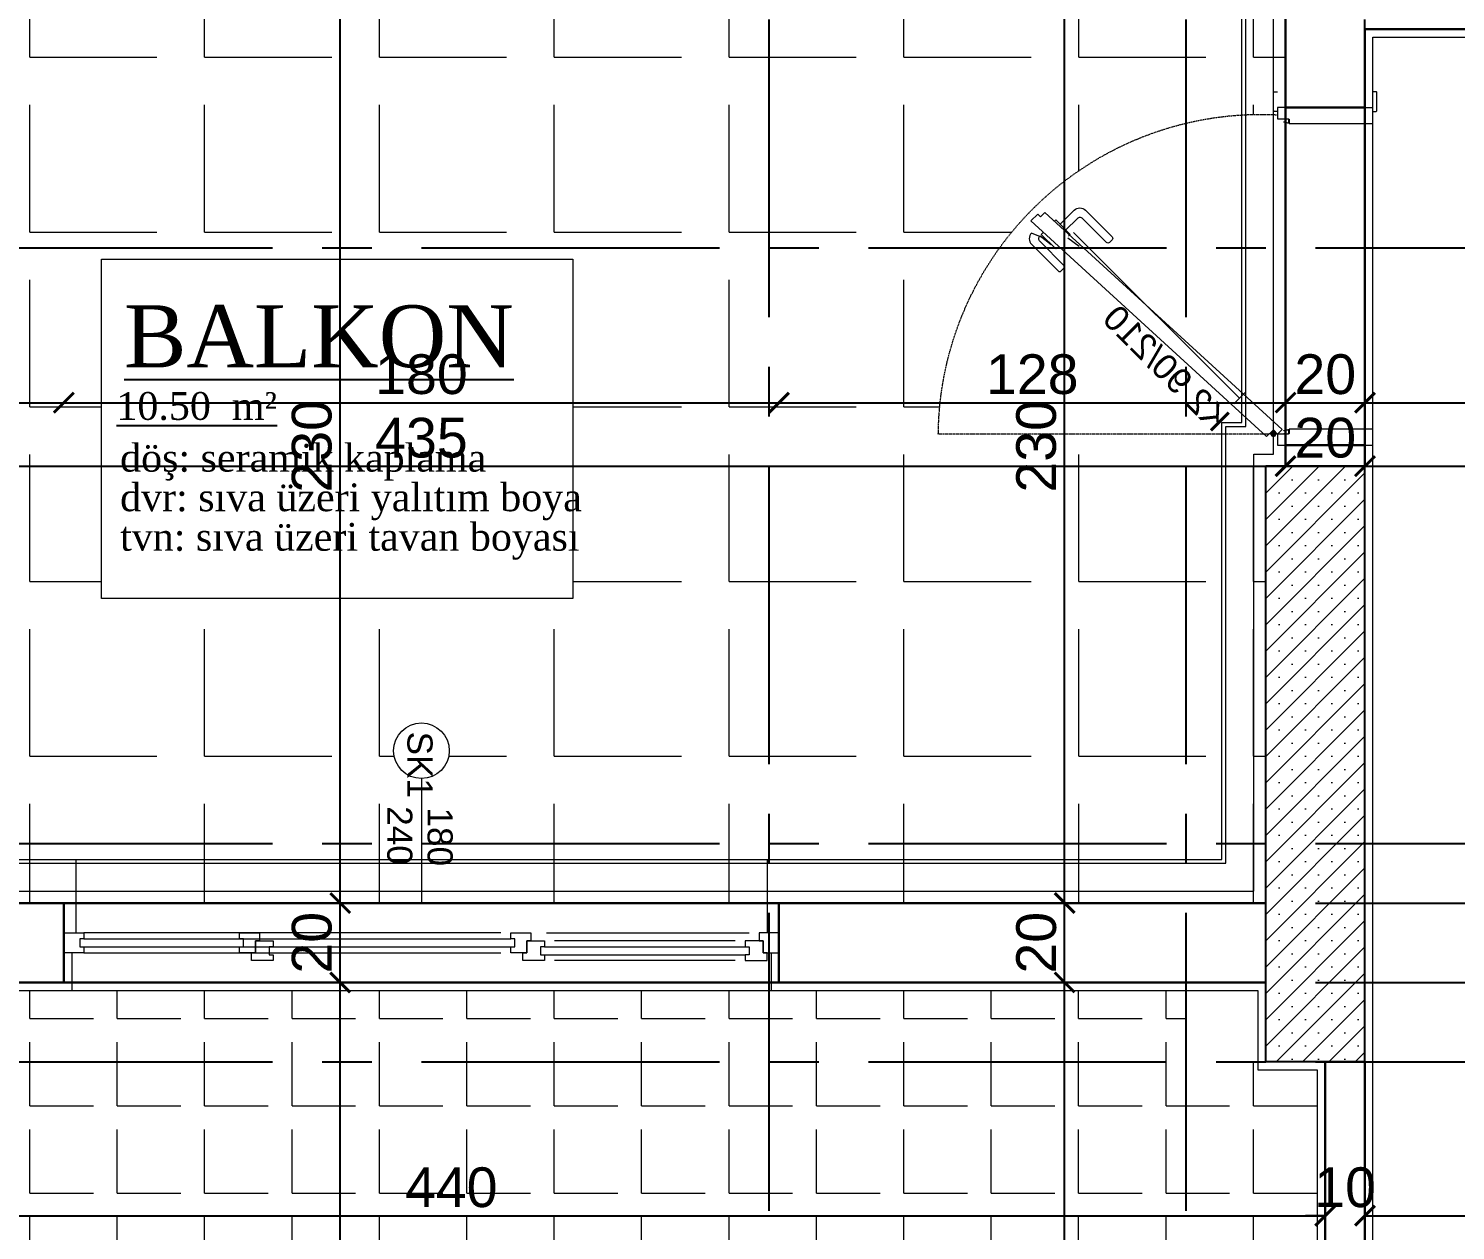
# Model space of a CAD drawing. Header units: millimetres. Extents: x 2778 to 13672, y 1832 to 5175.
# Drawn here: x 3815.2 to 4174.3, y 4497.8 to 4800.4 of the extents above; entities that cross this region are included whole.
import ezdxf

# ---------------------------------------------------------------- set-up
doc = ezdxf.new("R2010")
doc.units = ezdxf.units.MM
for name, pattern in [('CENTER2', [112.5, 75, -12.5, 12.5, -12.5]), ('DASHDOT2', [12.7, 6.35, -3.175, 0, -3.175]), ('DOTX2', [0.5, 0, -0.5])]:
    doc.linetypes.add(name, pattern=pattern)
for name, color, linetype, lineweight in [('aks', 251, 'DASHDOT2', 35), ('duvar', 232, 'Continuous', 30), ('ince', 37, 'Continuous', 0), ('iz', 1, 'DOTX2', 20), ('kapı', 3, 'Continuous', 18), ('pencere', 4, 'Continuous', 18), ('sıva dış', 30, 'Continuous', 9), ('sıva iç', 21, 'Continuous', 0), ('yalıtım', 107, 'Continuous', 0), ('yazı', 11, 'Continuous', 20), ('z - tarama', 251, 'Continuous', 18), ('ölçü dış', 192, 'Continuous', 20), ('ÖLÇÜ İÇ', 7, 'Continuous', 9)]:
    doc.layers.add(name, color=color, linetype=linetype, lineweight=lineweight)
doc.layers.add('Panel', color=7, linetype='Continuous')
doc.layers.add('Yazi', color=7, linetype='Continuous')
doc.styles.get("Standard").update_dxf_attribs({"font": 'arial.ttf'})
doc.styles.add('Times roman', font='times.ttf')
doc.dimstyles.new('zulay iç ölçü', dxfattribs={"dimtxt": 10, "dimasz": 5, "dimexe": 0.18, "dimexo": 0, "dimgap": 2, "dimtad": 3, "dimdec": 0, "dimzin": 0, "dimdsep": 46, "dimtxsty": 'Standard', "dimblk": 'ARCHTICK', "dimcen": 0.09, "dimse1": 1, "dimse2": 1, "dimadec": 0, "dimazin": 0, "dimtfac": 1, "dimtdec": 0, "dimtix": 1, "dimtofl": 0, "dimtmove": 0, "dimatfit": 3, "dimldrblk": 'ARCHTICK', "dimfxl": 1, "dimtolj": 1, "dimtzin": 0, "dimarcsym": 0})

# ---------------------------------------------------------------- blocks, each defined once
blk = doc.blocks.new('IDE242Entity425')
at = {"layer": 'Panel', "linetype": 'Continuous', "lineweight": 5}
h = blk.add_hatch(dxfattribs=at)
h.set_pattern_fill('SACNCR', color=163, scale=50, style=0)
h.set_pattern_definition([(45, (0, 0), (-3.314563, 3.314563), []), (45, (3.3146, 0), (-3.314563, 3.314563), [0, -4.6875])])
h.paths.add_polyline_path([(975, 2050), (975, 2200), (1000, 2200), (1000, 2050)])
blk = doc.blocks.new('IDE242Entity426')
at = {"layer": 'Panel', "color": 164, "linetype": 'Continuous', "lineweight": -3}
blk.add_lwpolyline([(1000, 2050), (975, 2050)], dxfattribs=at)
blk = doc.blocks.new('IDE242Entity427')
at = {"layer": 'Panel', "color": 164, "linetype": 'Continuous', "lineweight": -3}
blk.add_lwpolyline([(1000, 2050), (1000, 2200)], dxfattribs=at)
blk = doc.blocks.new('IDE242Entity428')
at = {"layer": 'Panel', "color": 164, "linetype": 'Continuous', "lineweight": -3}
blk.add_lwpolyline([(1000, 2200), (975, 2200)], dxfattribs=at)
blk = doc.blocks.new('IDE242Entity429')
at = {"layer": 'Panel', "color": 164, "linetype": 'Continuous', "lineweight": -3}
blk.add_lwpolyline([(975, 2050), (975, 2200)], dxfattribs=at)
blk = doc.blocks.new('sadsfsfsf')
at = {"layer": 'ince'}
for p, q in [((0.7, 0), (-0.7, 0)), ((0, 0.7), (0, -0.7))]:
    blk.add_line(p, q, dxfattribs=at)
for radius in [0.6, 0.45]:
    blk.add_circle((0, 0), radius, dxfattribs=at)
blk = doc.blocks.new('WER')
at = {"layer": 'duvar'}
for p, q in [((1010123.06, -373432.25), (1010103.06, -373432.25)), ((1010123.06, -373517.25), (1010103.06, -373517.25))]:
    blk.add_line(p, q, dxfattribs=at)
at = {"layer": 'ince'}
blk.add_line((1010091.45, -373444.09), (1010049.71, -373485.83), dxfattribs=at)
for points in [[(1010103.96, -373436.25), (1010103.96, -373435.3, 0.414214), (1010103.71, -373435.05), (1010102.66, -373435.05), (1010102.66, -373435.2, -0.170049), (1010102.81, -373435.14), (1010103.62, -373435.14, -0.414214), (1010103.87, -373435.39), (1010103.87, -373435.81, -0.482314), (1010103.56, -373436.05), (1010102.76, -373435.87, -0.112206), (1010102.66, -373435.82), (1010102.66, -373435.95)], [(1010044.08, -373482.78), (1010042.67, -373484.19), (1010039.14, -373485.66, -0.414214), (1010039.14, -373482.83), (1010045.85, -373476.11, -0.414214), (1010046.56, -373476.11), (1010047.27, -373476.82, -0.414214), (1010047.27, -373477.52), (1010041.26, -373483.53, 0.414214), (1010041.26, -373484.95)], [(1010047.76, -373486.45), (1010046.35, -373487.87), (1010049.88, -373491.4, 0.414214), (1010052.71, -373491.4), (1010059.43, -373484.69, 0.414214), (1010059.43, -373483.98), (1010058.72, -373483.27, 0.414214), (1010058.01, -373483.27), (1010052, -373489.28, -0.414214), (1010050.59, -373489.28)], [(1010103.96, -373514.2), (1010103.96, -373513.25), (1010102.66, -373513.55), (1010102.66, -373513.68, -0.112206), (1010102.76, -373513.63), (1010103.56, -373513.44, -0.482314), (1010103.87, -373513.69), (1010103.87, -373514.1, -0.414214), (1010103.62, -373514.35), (1010102.81, -373514.35, -0.170049), (1010102.66, -373514.3), (1010102.66, -373514.45), (1010103.71, -373514.45, 0.414214)]]:
    blk.add_lwpolyline(points, format="xyb", close=True, dxfattribs=at)
for points in [[(1010041.97, -373485.74), (1010041.55, -373485.31), (1010045.21, -373481.66), (1010045.63, -373482.08)], [(1010044.8, -373488.56), (1010045.23, -373488.99), (1010048.88, -373485.33), (1010048.46, -373484.91)]]:
    blk.add_lwpolyline(points, dxfattribs=at)
for points in [[(1010101.06, -373516.25), (1010100.31, -373516.25, 0.414214), (1010100.06, -373516.5), (1010100.06, -373521, 0.414214), (1010100.31, -373521.25), (1010101.06, -373521.25)], [(1010125.06, -373516.25), (1010125.81, -373516.25, -0.414214), (1010126.06, -373516.5), (1010126.06, -373521, -0.414214), (1010125.81, -373521.25), (1010125.06, -373521.25)]]:
    blk.add_lwpolyline(points, format="xyb", dxfattribs=at)
at = {"layer": 'iz', "ltscale": 0.1}
for p, q in [((1010101.06, -373435.05), (1010015.66, -373435.05)), ((1010103.06, -373432.25), (1010103.06, -373517.25)), ((1010123.06, -373432.25), (1010123.06, -373517.25))]:
    blk.add_line(p, q, dxfattribs=at)
blk.add_arc((1010096.92, -373434.29), 81.26, 180.5341, 272.9206, dxfattribs=at)
at = {"layer": 'kapı'}
for p, q in [((1010092.86, -373445.51), (1010090.03, -373442.68)), ((1010051.13, -373482.24), (1010048.3, -373484.41))]:
    blk.add_line(p, q, dxfattribs=at)
blk.add_lwpolyline([(1010101.06, -373435.05), (1010100, -373436.11), (1010098.3, -373434.41), (1010038.97, -373488.74), (1010040.67, -373490.44), (1010041.38, -373489.73), (1010042.51, -373490.86), (1010102.19, -373436.18), (1010101.06, -373435.05)], dxfattribs=at)
for points in [[(1010125.06, -373432.25), (1010125.06, -373436.25), (1010103.96, -373436.25), (1010103.96, -373435.3, 0.414214), (1010103.71, -373435.05), (1010101.06, -373435.05), (1010101.06, -373432.25), (1010101.06, -373432.25)], [(1010101.06, -373517.25), (1010101.06, -373514.45), (1010103.71, -373514.45, 0.414214), (1010103.96, -373514.2), (1010103.96, -373513.25), (1010125.06, -373513.25), (1010125.06, -373517.25)]]:
    blk.add_lwpolyline(points, format="xyb", dxfattribs=at)
at = {"layer": 'sıva iç'}
for p, q in [((1010101.06, -373432.25), (1010103.06, -373432.25)), ((1010123.06, -373432.25), (1010125.06, -373432.25)), ((1010103.06, -373517.25), (1010101.06, -373517.25)), ((1010123.06, -373517.25), (1010125.06, -373517.25))]:
    blk.add_line(p, q, dxfattribs=at)
at = {"layer": 'ölçü dış'}
blk.add_line((1010103.06, -373432.25), (1010123.06, -373432.25), dxfattribs=at)
at = {"layer": 'ince', "rotation": 270}
blk.add_blockref('sadsfsfsf', (1010100, -373435.05), dxfattribs=at)
at = {"layer": 'yazı'}
blk.add_text('K2 90/210', height=6.328, rotation=225, dxfattribs=at).set_placement((1010085.08, -373435.16))
blk = doc.blocks.new('FGFS')
at = {"layer": 'duvar'}
for p, q in [((857019.82, -390681.05), (857039.82, -390681.05)), ((857019.82, -390861.05), (857039.82, -390861.05))]:
    blk.add_line(p, q, dxfattribs=at)
at = {"layer": 'ince'}
for p, q in [((857027.32, -390739.55), (857027.32, -390688.55)), ((857029.32, -390692.05), (857029.32, -390737.55)), ((857034.32, -390692.05), (857034.32, -390737.55)), ((857027.32, -390751.05), (857027.32, -390856.05)), ((857032.32, -390856.05), (857032.32, -390751.05))]:
    blk.add_line(p, q, dxfattribs=at)
for points in [[(857030.82, -390740.05), (857030.82, -390689.55)], [(857032.82, -390740.05), (857032.82, -390689.55)], [(857028.82, -390856.05), (857028.82, -390748.55)], [(857030.82, -390856.05), (857030.82, -390748.55)]]:
    blk.add_lwpolyline(points, dxfattribs=at)
at = {"layer": 'iz', "ltscale": 0.1}
for p, q in [((857019.82, -390681.05), (857019.82, -390861.05)), ((857039.82, -390861.05), (857039.82, -390681.05))]:
    blk.add_line(p, q, dxfattribs=at)
at = {"layer": 'pencere'}
for points in [[(857027.32, -390681.05), (857027.32, -390686.05), (857029.32, -390686.05), (857029.32, -390685.05), (857032.32, -390685.05), (857032.32, -390681.05)], [(857030.82, -390748.55), (857030.82, -390747.55), (857028.82, -390747.55), (857028.82, -390748.55), (857027.32, -390748.55), (857027.32, -390743.55), (857029.32, -390743.55), (857029.32, -390744.55), (857032.32, -390744.55), (857032.32, -390748.55), (857030.82, -390748.55)], [(857030.82, -390816.84), (857030.82, -390815.84), (857028.82, -390815.84), (857028.82, -390816.84), (857027.32, -390816.84), (857027.32, -390811.84), (857029.32, -390811.84), (857029.32, -390812.84), (857032.32, -390812.84), (857032.32, -390816.84), (857030.82, -390816.84)], [(857027.32, -390861.05), (857027.32, -390856.05), (857027.32, -390856.05), (857028.82, -390856.05), (857028.82, -390857.05), (857030.82, -390857.05), (857030.82, -390856.05), (857032.32, -390856.05), (857032.32, -390856.05), (857032.32, -390861.05)]]:
    blk.add_lwpolyline(points, dxfattribs=at)
for points in [[(857032.32, -390684.05), (857032.32, -390685.05), (857029.32, -390685.05), (857029.32, -390689.55), (857030.82, -390689.55), (857030.82, -390688.55), (857032.82, -390688.55), (857032.82, -390689.55), (857034.32, -390689.55), (857034.32, -390684.05)], [(857032.32, -390745.55), (857032.32, -390744.55), (857029.32, -390744.55), (857029.32, -390740.05), (857030.82, -390740.05), (857030.82, -390741.05), (857032.82, -390741.05), (857032.82, -390740.05), (857034.32, -390740.05), (857034.32, -390745.55)], [(857032.32, -390813.84), (857032.32, -390812.84), (857029.32, -390812.84), (857029.32, -390808.35), (857030.82, -390808.35), (857030.82, -390809.35), (857032.82, -390809.35), (857032.82, -390808.35), (857034.32, -390808.35), (857034.32, -390813.84)]]:
    blk.add_lwpolyline(points, close=True, dxfattribs=at)
at = {"layer": 'sıva dış'}
for p, q in [((857008.82, -390684.05), (857027.32, -390684.05)), ((857008.82, -390858.05), (857027.32, -390858.05))]:
    blk.add_line(p, q, dxfattribs=at)
at = {"layer": 'sıva iç'}
for p, q in [((857032.32, -390683.05), (857041.82, -390683.05)), ((857032.32, -390859.05), (857041.82, -390859.05))]:
    blk.add_line(p, q, dxfattribs=at)
at = {"layer": 'yazı'}
blk.add_line((856988.47, -390771.05), (857019.82, -390771.05), dxfattribs=at)
blk.add_circle((856981.47, -390771.05), 7, dxfattribs=at)
for s, p in [('180', (856995.76, -390769.51)), ('SK1', (856976.65, -390774.58)), ('240', (856995.44, -390779.66))]:
    blk.add_text(s, height=6.328, dxfattribs=at).set_placement(p)
blk = doc.blocks.new('_ArchTick')
at = {"color": 0, "linetype": 'ByBlock', "const_width": 0.15}
blk.add_lwpolyline([(-0.5, -0.5), (0.5, 0.5)], dxfattribs=at)
blk = doc.blocks.new('*D1971')
at = {"layer": 'Defpoints', "color": 0, "transparency": 16777216}
for p in [(3696.58, 4724.08), (3824.08, 4706.22), (3824.08, 4580.23)]:
    blk.add_point(p, dxfattribs=at)
at = {"layer": 'ÖLÇÜ İÇ', "color": 0, "lineweight": -2, "transparency": 16777216}
blk.add_line((3696.58, 4706.22), (3824.08, 4706.22), dxfattribs=at)
at = {"layer": 'ÖLÇÜ İÇ', "color": 0, "lineweight": -2, "transparency": 16777216, "xscale": 5, "yscale": 5, "zscale": 5, "rotation": 180}
blk.add_blockref('_ArchTick', (3696.58, 4706.22), dxfattribs=at)
at = {"layer": 'ÖLÇÜ İÇ', "color": 0, "lineweight": -2, "transparency": 16777216, "xscale": 5, "yscale": 5, "zscale": 5}
blk.add_blockref('_ArchTick', (3824.08, 4706.22), dxfattribs=at)
at = {"layer": 'ÖLÇÜ İÇ', "color": 0, "transparency": 16777216, "insert": (3760.33, 4713.33), "char_height": 10, "attachment_point": 5}
blk.add_mtext('\\A1;128', dxfattribs=at)
blk = doc.blocks.new('*D1972')
at = {"layer": 'Defpoints', "color": 0, "transparency": 16777216}
for p in [(4004.08, 4706.22), (3824.08, 4580.23), (4004.08, 4580.23)]:
    blk.add_point(p, dxfattribs=at)
at = {"layer": 'ÖLÇÜ İÇ', "color": 0, "lineweight": -2, "transparency": 16777216}
blk.add_line((3824.08, 4706.22), (4004.08, 4706.22), dxfattribs=at)
at = {"layer": 'ÖLÇÜ İÇ', "color": 0, "lineweight": -2, "transparency": 16777216, "xscale": 5, "yscale": 5, "zscale": 5, "rotation": 180}
blk.add_blockref('_ArchTick', (3824.08, 4706.22), dxfattribs=at)
at = {"layer": 'ÖLÇÜ İÇ', "color": 0, "lineweight": -2, "transparency": 16777216, "xscale": 5, "yscale": 5, "zscale": 5}
blk.add_blockref('_ArchTick', (4004.08, 4706.22), dxfattribs=at)
at = {"layer": 'ÖLÇÜ İÇ', "color": 0, "transparency": 16777216, "insert": (3914.08, 4713.33), "char_height": 10, "attachment_point": 5}
blk.add_mtext('\\A1;180', dxfattribs=at)
blk = doc.blocks.new('*D1973')
at = {"layer": 'Defpoints', "color": 0, "transparency": 16777216}
for p in [(4131.58, 4706.22), (4131.58, 4706.22), (4004.08, 4580.23)]:
    blk.add_point(p, dxfattribs=at)
at = {"layer": 'ÖLÇÜ İÇ', "color": 0, "lineweight": -2, "transparency": 16777216}
blk.add_line((4004.08, 4706.22), (4131.58, 4706.22), dxfattribs=at)
at = {"layer": 'ÖLÇÜ İÇ', "color": 0, "lineweight": -2, "transparency": 16777216, "xscale": 5, "yscale": 5, "zscale": 5, "rotation": 180}
blk.add_blockref('_ArchTick', (4004.08, 4706.22), dxfattribs=at)
at = {"layer": 'ÖLÇÜ İÇ', "color": 0, "lineweight": -2, "transparency": 16777216, "xscale": 5, "yscale": 5, "zscale": 5}
blk.add_blockref('_ArchTick', (4131.58, 4706.22), dxfattribs=at)
at = {"layer": 'ÖLÇÜ İÇ', "color": 0, "transparency": 16777216, "insert": (4067.83, 4713.33), "char_height": 10, "attachment_point": 5}
blk.add_mtext('\\A1;128', dxfattribs=at)
blk = doc.blocks.new('*D1974')
at = {"layer": 'Defpoints', "color": 0, "transparency": 16777216}
for p in [(4131.58, 4706.22), (4151.58, 4706.22), (4151.58, 4706.22)]:
    blk.add_point(p, dxfattribs=at)
at = {"layer": 'ÖLÇÜ İÇ', "color": 0, "lineweight": -2, "transparency": 16777216}
blk.add_line((4131.58, 4706.22), (4151.58, 4706.22), dxfattribs=at)
at = {"layer": 'ÖLÇÜ İÇ', "color": 0, "lineweight": -2, "transparency": 16777216, "xscale": 5, "yscale": 5, "zscale": 5, "rotation": 180}
blk.add_blockref('_ArchTick', (4131.58, 4706.22), dxfattribs=at)
at = {"layer": 'ÖLÇÜ İÇ', "color": 0, "lineweight": -2, "transparency": 16777216, "xscale": 5, "yscale": 5, "zscale": 5}
blk.add_blockref('_ArchTick', (4151.58, 4706.22), dxfattribs=at)
at = {"layer": 'ÖLÇÜ İÇ', "color": 0, "transparency": 16777216, "insert": (4141.58, 4713.33), "char_height": 10, "attachment_point": 5}
blk.add_mtext('\\A1;20', dxfattribs=at)
blk = doc.blocks.new('*D1975')
at = {"layer": 'Defpoints', "color": 0, "transparency": 16777216}
for p in [(4281.58, 4800.23), (4151.58, 4706.22), (4281.58, 4706.22)]:
    blk.add_point(p, dxfattribs=at)
at = {"layer": 'ÖLÇÜ İÇ', "color": 0, "lineweight": -2, "transparency": 16777216}
blk.add_line((4151.58, 4706.22), (4281.58, 4706.22), dxfattribs=at)
at = {"layer": 'ÖLÇÜ İÇ', "color": 0, "lineweight": -2, "transparency": 16777216, "xscale": 5, "yscale": 5, "zscale": 5, "rotation": 180}
blk.add_blockref('_ArchTick', (4151.58, 4706.22), dxfattribs=at)
at = {"layer": 'ÖLÇÜ İÇ', "color": 0, "lineweight": -2, "transparency": 16777216, "xscale": 5, "yscale": 5, "zscale": 5}
blk.add_blockref('_ArchTick', (4281.58, 4706.22), dxfattribs=at)
at = {"layer": 'ÖLÇÜ İÇ', "color": 0, "transparency": 16777216, "insert": (4216.58, 4713.33), "char_height": 10, "attachment_point": 5}
blk.add_mtext('\\A1;130', dxfattribs=at)
blk = doc.blocks.new('*D1982')
at = {"layer": 'Defpoints', "color": 0, "transparency": 16777216}
for p in [(3696.58, 4690.23), (4131.58, 4690.23), (4131.58, 4690.23)]:
    blk.add_point(p, dxfattribs=at)
at = {"layer": 'ÖLÇÜ İÇ', "color": 0, "lineweight": -2, "transparency": 16777216}
blk.add_line((3696.58, 4690.23), (4131.58, 4690.23), dxfattribs=at)
at = {"layer": 'ÖLÇÜ İÇ', "color": 0, "lineweight": -2, "transparency": 16777216, "xscale": 5, "yscale": 5, "zscale": 5, "rotation": 180}
blk.add_blockref('_ArchTick', (3696.58, 4690.23), dxfattribs=at)
at = {"layer": 'ÖLÇÜ İÇ', "color": 0, "lineweight": -2, "transparency": 16777216, "xscale": 5, "yscale": 5, "zscale": 5}
blk.add_blockref('_ArchTick', (4131.58, 4690.23), dxfattribs=at)
at = {"layer": 'ÖLÇÜ İÇ', "color": 0, "transparency": 16777216, "insert": (3914.08, 4697.34), "char_height": 10, "attachment_point": 5}
blk.add_mtext('\\A1;435', dxfattribs=at)
blk = doc.blocks.new('*D1983')
at = {"layer": 'Defpoints', "color": 0, "transparency": 16777216}
for p in [(4131.58, 4690.23), (4151.58, 4690.23), (4151.58, 4690.23)]:
    blk.add_point(p, dxfattribs=at)
at = {"layer": 'ÖLÇÜ İÇ', "color": 0, "lineweight": -2, "transparency": 16777216}
blk.add_line((4131.58, 4690.23), (4151.58, 4690.23), dxfattribs=at)
at = {"layer": 'ÖLÇÜ İÇ', "color": 0, "lineweight": -2, "transparency": 16777216, "xscale": 5, "yscale": 5, "zscale": 5, "rotation": 180}
blk.add_blockref('_ArchTick', (4131.58, 4690.23), dxfattribs=at)
at = {"layer": 'ÖLÇÜ İÇ', "color": 0, "lineweight": -2, "transparency": 16777216, "xscale": 5, "yscale": 5, "zscale": 5}
blk.add_blockref('_ArchTick', (4151.58, 4690.23), dxfattribs=at)
at = {"layer": 'ÖLÇÜ İÇ', "color": 0, "transparency": 16777216, "insert": (4141.58, 4697.34), "char_height": 10, "attachment_point": 5}
blk.add_mtext('\\A1;20', dxfattribs=at)
blk = doc.blocks.new('*D1984')
at = {"layer": 'Defpoints', "color": 0, "transparency": 16777216}
for p in [(4151.58, 4690.23), (4591.58, 4690.23), (4591.58, 4690.23)]:
    blk.add_point(p, dxfattribs=at)
at = {"layer": 'ÖLÇÜ İÇ', "color": 0, "lineweight": -2, "transparency": 16777216}
blk.add_line((4151.58, 4690.23), (4591.58, 4690.23), dxfattribs=at)
at = {"layer": 'ÖLÇÜ İÇ', "color": 0, "lineweight": -2, "transparency": 16777216, "xscale": 5, "yscale": 5, "zscale": 5, "rotation": 180}
blk.add_blockref('_ArchTick', (4151.58, 4690.23), dxfattribs=at)
at = {"layer": 'ÖLÇÜ İÇ', "color": 0, "lineweight": -2, "transparency": 16777216, "xscale": 5, "yscale": 5, "zscale": 5}
blk.add_blockref('_ArchTick', (4591.58, 4690.23), dxfattribs=at)
at = {"layer": 'ÖLÇÜ İÇ', "color": 0, "transparency": 16777216, "insert": (4371.58, 4697.34), "char_height": 10, "attachment_point": 5}
blk.add_mtext('\\A1;440', dxfattribs=at)
blk = doc.blocks.new('*D2015')
at = {"layer": 'Defpoints', "color": 0, "transparency": 16777216}
for p in [(4075.97, 4560.23), (4075.97, 4560.23), (4075.97, 4155.23)]:
    blk.add_point(p, dxfattribs=at)
at = {"layer": 'ÖLÇÜ İÇ', "color": 0, "lineweight": -2, "transparency": 16777216}
blk.add_line((4075.97, 4155.23), (4075.97, 4560.23), dxfattribs=at)
at = {"layer": 'ÖLÇÜ İÇ', "color": 0, "lineweight": -2, "transparency": 16777216, "xscale": 5, "yscale": 5, "zscale": 5}
for p, rotation in [((4075.97, 4560.23), 90), ((4075.97, 4155.23), 270)]:
    blk.add_blockref('_ArchTick', p, dxfattribs=dict(at, rotation=rotation))
at = {"layer": 'ÖLÇÜ İÇ', "color": 0, "transparency": 16777216, "insert": (4068.87, 4357.73), "char_height": 10, "attachment_point": 5, "rotation": 90}
blk.add_mtext('\\A1;405', dxfattribs=at)
blk = doc.blocks.new('*D2016')
at = {"layer": 'Defpoints', "color": 0, "transparency": 16777216}
for p in [(4075.97, 4580.23), (4075.97, 4580.23), (4075.97, 4560.23)]:
    blk.add_point(p, dxfattribs=at)
at = {"layer": 'ÖLÇÜ İÇ', "color": 0, "lineweight": -2, "transparency": 16777216}
blk.add_line((4075.97, 4560.23), (4075.97, 4580.23), dxfattribs=at)
at = {"layer": 'ÖLÇÜ İÇ', "color": 0, "lineweight": -2, "transparency": 16777216, "xscale": 5, "yscale": 5, "zscale": 5}
for p, rotation in [((4075.97, 4580.23), 90), ((4075.97, 4560.23), 270)]:
    blk.add_blockref('_ArchTick', p, dxfattribs=dict(at, rotation=rotation))
at = {"layer": 'ÖLÇÜ İÇ', "color": 0, "transparency": 16777216, "insert": (4068.87, 4570.23), "char_height": 10, "attachment_point": 5, "rotation": 90}
blk.add_mtext('\\A1;20', dxfattribs=at)
blk = doc.blocks.new('*D2017')
at = {"layer": 'Defpoints', "color": 0, "transparency": 16777216}
for p in [(4075.97, 4810.23), (4075.97, 4810.23), (4075.97, 4580.23)]:
    blk.add_point(p, dxfattribs=at)
at = {"layer": 'ÖLÇÜ İÇ', "color": 0, "lineweight": -2, "transparency": 16777216}
blk.add_line((4075.97, 4580.23), (4075.97, 4810.23), dxfattribs=at)
at = {"layer": 'ÖLÇÜ İÇ', "color": 0, "lineweight": -2, "transparency": 16777216, "xscale": 5, "yscale": 5, "zscale": 5}
for p, rotation in [((4075.97, 4810.23), 90), ((4075.97, 4580.23), 270)]:
    blk.add_blockref('_ArchTick', p, dxfattribs=dict(at, rotation=rotation))
at = {"layer": 'ÖLÇÜ İÇ', "color": 0, "transparency": 16777216, "insert": (4068.86, 4695.23), "char_height": 10, "attachment_point": 5, "rotation": 90}
blk.add_mtext('\\A1;230', dxfattribs=at)
blk = doc.blocks.new('*D2026')
at = {"layer": 'Defpoints', "color": 0, "transparency": 16777216}
for p in [(3893.63, 4560.23), (3893.63, 4560.23), (3893.63, 4155.23)]:
    blk.add_point(p, dxfattribs=at)
at = {"layer": 'ÖLÇÜ İÇ', "color": 0, "lineweight": -2, "transparency": 16777216}
blk.add_line((3893.63, 4155.23), (3893.63, 4560.23), dxfattribs=at)
at = {"layer": 'ÖLÇÜ İÇ', "color": 0, "lineweight": -2, "transparency": 16777216, "xscale": 5, "yscale": 5, "zscale": 5}
for p, rotation in [((3893.63, 4560.23), 90), ((3893.63, 4155.23), 270)]:
    blk.add_blockref('_ArchTick', p, dxfattribs=dict(at, rotation=rotation))
at = {"layer": 'ÖLÇÜ İÇ', "color": 0, "transparency": 16777216, "insert": (3886.53, 4357.73), "char_height": 10, "attachment_point": 5, "rotation": 90}
blk.add_mtext('\\A1;405', dxfattribs=at)
blk = doc.blocks.new('*D2027')
at = {"layer": 'Defpoints', "color": 0, "transparency": 16777216}
for p in [(3893.63, 4580.23), (3893.63, 4580.23), (3893.63, 4560.23)]:
    blk.add_point(p, dxfattribs=at)
at = {"layer": 'ÖLÇÜ İÇ', "color": 0, "lineweight": -2, "transparency": 16777216}
blk.add_line((3893.63, 4560.23), (3893.63, 4580.23), dxfattribs=at)
at = {"layer": 'ÖLÇÜ İÇ', "color": 0, "lineweight": -2, "transparency": 16777216, "xscale": 5, "yscale": 5, "zscale": 5}
for p, rotation in [((3893.63, 4580.23), 90), ((3893.63, 4560.23), 270)]:
    blk.add_blockref('_ArchTick', p, dxfattribs=dict(at, rotation=rotation))
at = {"layer": 'ÖLÇÜ İÇ', "color": 0, "transparency": 16777216, "insert": (3886.53, 4570.23), "char_height": 10, "attachment_point": 5, "rotation": 90}
blk.add_mtext('\\A1;20', dxfattribs=at)
blk = doc.blocks.new('*D2028')
at = {"layer": 'Defpoints', "color": 0, "transparency": 16777216}
for p in [(3893.63, 4810.23), (3893.63, 4810.23), (3893.63, 4580.23)]:
    blk.add_point(p, dxfattribs=at)
at = {"layer": 'ÖLÇÜ İÇ', "color": 0, "lineweight": -2, "transparency": 16777216}
blk.add_line((3893.63, 4580.23), (3893.63, 4810.23), dxfattribs=at)
at = {"layer": 'ÖLÇÜ İÇ', "color": 0, "lineweight": -2, "transparency": 16777216, "xscale": 5, "yscale": 5, "zscale": 5}
for p, rotation in [((3893.63, 4810.23), 90), ((3893.63, 4580.23), 270)]:
    blk.add_blockref('_ArchTick', p, dxfattribs=dict(at, rotation=rotation))
at = {"layer": 'ÖLÇÜ İÇ', "color": 0, "transparency": 16777216, "insert": (3886.52, 4695.23), "char_height": 10, "attachment_point": 5, "rotation": 90}
blk.add_mtext('\\A1;230', dxfattribs=at)
blk = doc.blocks.new('*D2099')
at = {"layer": 'Defpoints', "color": 0, "transparency": 16777216}
for p in [(3701.58, 4501.49), (4141.58, 4501.49), (4141.58, 4501.49)]:
    blk.add_point(p, dxfattribs=at)
at = {"layer": 'ÖLÇÜ İÇ', "color": 0, "lineweight": -2, "transparency": 16777216}
blk.add_line((3701.58, 4501.49), (4141.58, 4501.49), dxfattribs=at)
at = {"layer": 'ÖLÇÜ İÇ', "color": 0, "lineweight": -2, "transparency": 16777216, "xscale": 5, "yscale": 5, "zscale": 5, "rotation": 180}
blk.add_blockref('_ArchTick', (3701.58, 4501.49), dxfattribs=at)
at = {"layer": 'ÖLÇÜ İÇ', "color": 0, "lineweight": -2, "transparency": 16777216, "xscale": 5, "yscale": 5, "zscale": 5}
blk.add_blockref('_ArchTick', (4141.58, 4501.49), dxfattribs=at)
at = {"layer": 'ÖLÇÜ İÇ', "color": 0, "transparency": 16777216, "insert": (3921.58, 4508.6), "char_height": 10, "attachment_point": 5}
blk.add_mtext('\\A1;440', dxfattribs=at)
blk = doc.blocks.new('*D2100')
at = {"layer": 'Defpoints', "color": 0, "transparency": 16777216}
for p in [(4141.58, 4501.49), (4151.58, 4501.49), (4151.58, 4501.49)]:
    blk.add_point(p, dxfattribs=at)
at = {"layer": 'ÖLÇÜ İÇ', "color": 0, "lineweight": -2, "transparency": 16777216}
for p, q in [((4141.58, 4501.49), (4136.58, 4501.49)), ((4151.58, 4501.49), (4156.58, 4501.49))]:
    blk.add_line(p, q, dxfattribs=at)
at = {"layer": 'ÖLÇÜ İÇ', "color": 0, "lineweight": -2, "transparency": 16777216, "xscale": 5, "yscale": 5, "zscale": 5}
blk.add_blockref('_ArchTick', (4141.58, 4501.49), dxfattribs=at)
at = {"layer": 'ÖLÇÜ İÇ', "color": 0, "lineweight": -2, "transparency": 16777216, "xscale": 5, "yscale": 5, "zscale": 5, "rotation": 180}
blk.add_blockref('_ArchTick', (4151.58, 4501.49), dxfattribs=at)
at = {"layer": 'ÖLÇÜ İÇ', "color": 0, "transparency": 16777216, "insert": (4146.58, 4508.6), "char_height": 10, "attachment_point": 5}
blk.add_mtext('\\A1;10', dxfattribs=at)
blk = doc.blocks.new('*D2101')
at = {"layer": 'Defpoints', "color": 0, "transparency": 16777216}
for p in [(4151.58, 4501.49), (4591.58, 4501.49), (4591.58, 4501.49)]:
    blk.add_point(p, dxfattribs=at)
at = {"layer": 'ÖLÇÜ İÇ', "color": 0, "lineweight": -2, "transparency": 16777216}
blk.add_line((4151.58, 4501.49), (4591.58, 4501.49), dxfattribs=at)
at = {"layer": 'ÖLÇÜ İÇ', "color": 0, "lineweight": -2, "transparency": 16777216, "xscale": 5, "yscale": 5, "zscale": 5, "rotation": 180}
blk.add_blockref('_ArchTick', (4151.58, 4501.49), dxfattribs=at)
at = {"layer": 'ÖLÇÜ İÇ', "color": 0, "lineweight": -2, "transparency": 16777216, "xscale": 5, "yscale": 5, "zscale": 5}
blk.add_blockref('_ArchTick', (4591.58, 4501.49), dxfattribs=at)
at = {"layer": 'ÖLÇÜ İÇ', "color": 0, "transparency": 16777216, "insert": (4371.58, 4508.6), "char_height": 10, "attachment_point": 5}
blk.add_mtext('\\A1;440', dxfattribs=at)

msp = doc.modelspace()

# ---------------------------------------------------------------- hatches: boundary and pattern name
at = {"layer": 'z - tarama', "true_color": 0x000000}
h = msp.add_hatch(dxfattribs=at)
h.set_pattern_fill('ANGLE', color=18, scale=160, style=0)
h.set_pattern_definition([(0, (-1057024.51, 409725.164), (0, 44), [32, -12]), (90, (-1057024.51, 409725.164), (-44, 3e-15), [32, -12])])
h.paths.add_polyline_path([(4001.58, 4745.23), (3686.58, 4745.23), (3686.58, 4810.23), (4001.58, 4810.23)])
h.paths.add_polyline_path([(3731.86, 4757.5), (3721.25, 4768.11), (3722.66, 4769.52), (3718.42, 4769.52), (3718.42, 4765.28), (3719.84, 4766.69), (3730.44, 4756.09)], flags=16)
h.paths.add_polyline_path([(3714.67, 4784.24), (3699.67, 4784.24), (3699.67, 4769.24), (3714.67, 4769.24)], flags=16)
h.paths.add_polyline_path([(3700.61, 4776.74, 1), (3713.73, 4776.74, 1)], flags=0)
h.paths.add_polyline_path([(3833.57, 4690.23), (3696.58, 4690.23), (3696.58, 4745.23), (4001.58, 4745.23), (4001.58, 4690.23), (3952.2, 4690.23), (3952.2, 4742.32), (3833.57, 4742.32)])
h.paths.add_polyline_path([(4001.58, 4595.23), (3914.08, 4595.23), (3914.08, 4611.58, 0.414214), (3921.08, 4618.58, 1), (3907.08, 4618.58, 0.414214), (3914.08, 4611.58), (3914.08, 4595.23), (3701.58, 4595.23), (3701.58, 4690.23), (3833.57, 4690.23), (3833.57, 4656.95), (3952.2, 4656.95), (3952.2, 4690.23), (4001.58, 4690.23)])
h.paths.add_polyline_path([(3827.08, 4580.23), (3824.08, 4580.23), (3701.58, 4580.23), (3701.58, 4595.23), (3914.08, 4595.23), (3914.08, 4580.23)])
h.paths.add_polyline_path([(4106.58, 4580.23), (4001.58, 4580.23), (4001.58, 4595.23), (4106.58, 4595.23)])
h.paths.add_polyline_path([(4001.08, 4580.23), (3914.08, 4580.23), (3914.08, 4595.23), (4001.58, 4595.23), (4001.58, 4580.23)])
h.paths.add_polyline_path([(4106.58, 4595.23), (4001.58, 4595.23), (4001.58, 4690.23), (4106.58, 4690.23)])
h.paths.add_polyline_path([(4126.58, 4595.23), (4106.58, 4595.23), (4106.58, 4690.23), (4126.58, 4690.23)])
h.paths.add_polyline_path([(4126.58, 4580.23), (4106.58, 4580.23), (4106.58, 4595.23), (4126.58, 4595.23)])
h.paths.add_polyline_path([(4044.18, 4698.32), (4106.58, 4698.32), (4106.58, 4690.23), (4001.58, 4690.23), (4001.58, 4745.23), (4059.63, 4745.23, 0.155647)])
h.paths.add_polyline_path([(4106.58, 4776.6, 0.179292), (4059.63, 4745.23), (4001.58, 4745.23), (4001.58, 4810.23), (4106.58, 4810.23)])
h.paths.add_polyline_path([(4131.58, 4780.52), (4129.58, 4780.52), (4129.08, 4779.77, -1), (4128.58, 4779.77), (4128.58, 4784.52), (4128.83, 4784.52, 0.414214), (4128.58, 4784.27), (4128.58, 4779.52), (4129.58, 4779.52), (4129.58, 4778.72, 0.071418), (4106.58, 4776.6), (4106.58, 4810.23), (4131.58, 4810.23)])
h.paths.add_polyline_path([(3718.82, 4766.56), (3730.47, 4754.91), (3724.66, 4749.11), (3713.02, 4760.75)], flags=24)
h.paths.add_polyline_path([(3914.12, 4605.87), (3914.12, 4589), (3904.63, 4589), (3904.63, 4605.87)], flags=9)
h.paths.add_polyline_path([(3924.28, 4606.19), (3924.28, 4587.21), (3914.79, 4587.21), (3914.79, 4606.19)], flags=9)
h.paths.add_polyline_path([(3919.2, 4624.98), (3919.2, 4607.05), (3909.71, 4607.05), (3909.71, 4624.98)], flags=24)
at = {"layer": 'z - tarama'}
h = msp.add_hatch(dxfattribs=at)
h.set_pattern_fill('ANGLE', color=252, scale=80, style=0)
h.set_pattern_definition([(0, (-1057024.51, 409725.164), (0, 22), [16, -6]), (90, (-1057024.51, 409725.164), (-22, 1e-15), [16, -6])])
h.paths.add_polyline_path([(4001.58, 4540.23), (3763.58, 4540.23), (3763.58, 4558.23), (4001.58, 4558.23)])
h.paths.add_polyline_path([(4001.58, 4445.23), (3763.58, 4445.23), (3763.58, 4451.84), (3765.49, 4451.84, 0.414214), (3765.99, 4452.34), (3765.99, 4481.34, 0.414214), (3765.49, 4481.84), (3763.58, 4481.84), (3763.58, 4528.23), (3763.58, 4528.23), (3763.58, 4540.23), (4001.58, 4540.23)])
h.paths.add_polyline_path([(4106.58, 4445.23), (4001.58, 4445.23), (4001.58, 4540.23), (4106.58, 4540.23)])
h.paths.add_polyline_path([(4139.58, 4445.23), (4106.58, 4445.23), (4106.58, 4540.23), (4124.58, 4540.23), (4124.58, 4538.23), (4139.58, 4538.23)])
h.paths.add_polyline_path([(4106.58, 4540.23), (4001.58, 4540.23), (4001.58, 4558.23), (4106.58, 4558.23)])
h.paths.add_polyline_path([(4001.58, 4412.05), (3999.58, 4412.05), (3999.58, 4410.23), (3763.58, 4410.23), (3763.58, 4445.23), (4001.58, 4445.23)])
h.paths.add_polyline_path([(4106.58, 4239.45, 0.121467), (4071, 4219.29), (4070.98, 4219.32), (4069.28, 4217.62, 0.197654), (4043.47, 4157.98, 0.416778), (4043.22, 4158.23), (4038.47, 4158.23), (4038.47, 4157.23), (4001.58, 4157.23), (4001.58, 4217.23), (4001.58, 4342.05), (4014.58, 4342.05), (4016.05, 4311.99), (4053.11, 4311.99), (4054.58, 4342.06), (4079.58, 4342.06), (4081.05, 4311.99), (4106.58, 4311.99)])
h.paths.add_polyline_path([(4139.58, 4157.23), (4136.47, 4157.23), (4136.47, 4158.23), (4131.47, 4158.23), (4131.47, 4157.23), (4129.67, 4157.23), (4129.67, 4157.7, 1), (4129.67, 4158.9), (4129.67, 4159.36), (4130.3, 4159.99), (4129.67, 4160.63), (4129.67, 4242.63, 0.068537), (4106.58, 4239.45), (4106.58, 4311.99), (4118.11, 4311.99), (4119.58, 4342.06), (4139.58, 4342.06)])
h.paths.add_polyline_path([(3999.58, 4342.05), (4001.58, 4342.05), (4001.58, 4217.23), (3966.02, 4217.23), (3966.02, 4218.13), (3967.86, 4218.13), (3967.86, 4219.93), (3945.27, 4219.93), (3945.27, 4218.13), (3947.12, 4218.13), (3947.12, 4217.23), (3940.51, 4217.23), (3940.51, 4218.13), (3942.35, 4218.13), (3942.35, 4219.93), (3933.34, 4219.93), (3933.34, 4218.13), (3935.18, 4218.13), (3935.18, 4217.23), (3863.18, 4217.23, 0.414214), (3863.68, 4217.73), (3863.68, 4219.23, 0.414214), (3863.18, 4219.73), (3834.18, 4219.73, 0.414214), (3833.68, 4219.23), (3833.68, 4217.23), (3818.68, 4217.23), (3803.58, 4217.23), (3803.58, 4237.23), (3763.58, 4237.23), (3763.58, 4267.86), (3764.96, 4267.86), (3764.96, 4256.43), (3768.58, 4256.43), (3768.58, 4305), (3764.96, 4305), (3764.96, 4293.57), (3763.58, 4293.57), (3763.58, 4410.23), (3999.58, 4410.23)])
h.paths.add_polyline_path([(3962.5, 4392.34), (3854.27, 4392.34), (3854.27, 4325.91), (3962.5, 4325.91)], flags=16)
h.paths.add_polyline_path([(3853.3, 4346.99), (3914.1, 4346.99), (3914.1, 4333.18), (3853.3, 4333.18)], flags=24)
h.paths.add_polyline_path([(3855.76, 4363.66), (3889.15, 4363.66), (3889.15, 4354.85), (3855.76, 4354.85)], flags=8)
h.paths.add_polyline_path([(3855.02, 4374.94), (3933.13, 4374.94), (3933.13, 4363.34), (3855.02, 4363.34)], flags=8)
h.paths.add_polyline_path([(3855.36, 4391.37), (3950.97, 4391.37), (3950.97, 4379.75), (3855.36, 4379.75)], flags=8)
h.paths.add_polyline_path([(3855.36, 4383.17), (3944.81, 4383.17), (3944.81, 4371.55), (3855.36, 4371.55)], flags=8)
h.paths.add_polyline_path([(3925.09, 4210.97), (3993.3, 4210.97), (3993.3, 4199.4), (3925.09, 4199.4)], flags=9)

# ---------------------------------------------------------------- linework, layer by layer
at = {"layer": 'aks', "color": 251, "linetype": 'CENTER2', "lineweight": -3}
for points in [[(4001.58, 2140.23), (4001.58, 5100.23)], [(4106.58, 2140.23), (4106.58, 5100.23)], [(4151.58, 2140.23), (4151.58, 5100.23)], [(2901.58, 4745.23), (8131.58, 4745.23)], [(2901.58, 4690.23), (8131.58, 4690.23)], [(2901.58, 4595.23), (8131.58, 4595.23)], [(2901.58, 4580.23), (8131.58, 4580.23)], [(2901.58, 4560.23), (8131.58, 4560.23)], [(2901.58, 4540.23), (8131.58, 4540.23)]]:
    msp.add_lwpolyline(points, dxfattribs=at)
at = {"layer": 'duvar', "lineweight": 30}
for p, q in [((3701.58, 4580.23), (4126.58, 4580.23)), ((3701.58, 4560.23), (4126.58, 4560.23)), ((4141.58, 4155.23), (4141.58, 4540.23)), ((4151.58, 4155.23), (4151.58, 4540.23))]:
    msp.add_line(p, q, dxfattribs=at)
for points in [[(4131.58, 4690.23), (4131.58, 4820.23), (4611.58, 4820.23), (4611.58, 4690.23)], [(4151.58, 4690.23), (4151.58, 4800.23), (4591.58, 4800.23), (4591.58, 4690.23)]]:
    msp.add_lwpolyline(points, dxfattribs=at)
at = {"layer": 'sıva dış'}
for p, q in [((4128.58, 4693.23), (4128.58, 4823.23)), ((4123.58, 4583.23), (4123.58, 4693.23)), ((4123.58, 4693.23), (4128.58, 4693.23)), ((3704.58, 4583.23), (4123.58, 4583.23))]:
    msp.add_line(p, q, dxfattribs=at)
at = {"layer": 'sıva iç'}
for points in [[(4153.58, 4798.23), (4589.58, 4798.23), (4589.58, 4692.23), (4584.58, 4692.23), (4584.58, 4533.23), (4589.58, 4533.23), (4589.58, 4157.23), (4173.58, 4157.23), (4173.58, 4197.23), (4153.58, 4197.23)], [(3703.58, 4558.23), (4124.58, 4558.23), (4124.58, 4538.23), (4139.58, 4538.23), (4139.58, 4157.23), (3743.58, 4157.23), (3743.58, 4177.23), (3703.58, 4177.23)]]:
    msp.add_lwpolyline(points, close=True, dxfattribs=at)
at = {"layer": 'yalıtım'}
for p, q in [((4120.58, 4701.23), (4120.58, 4831.23)), ((4121.58, 4700.23), (4121.58, 4830.23)), ((4115.58, 4591.23), (4115.58, 4701.23)), ((4115.58, 4701.23), (4120.58, 4701.23)), ((4116.58, 4590.23), (4116.58, 4700.23)), ((4116.58, 4700.23), (4121.58, 4700.23)), ((3711.58, 4590.23), (4116.58, 4590.23)), ((3712.58, 4591.23), (4115.58, 4591.23))]:
    msp.add_line(p, q, dxfattribs=at)
at = {"layer": 'yazı'}
msp.add_lwpolyline([(3833.57, 4742.32), (3952.2, 4742.32), (3952.2, 4656.95), (3833.57, 4656.95)], close=True, dxfattribs=at)

# ---------------------------------------------------------------- block references
at = {"layer": 'Panel'}
for name in ['IDE242Entity425', 'IDE242Entity428', 'IDE242Entity429', 'IDE242Entity427', 'IDE242Entity426']:
    msp.add_blockref(name, (3151.58, 2490.23), dxfattribs=at)
at = {"layer": 'sıva iç', "xscale": -1, "rotation": 180}
msp.add_blockref('WER', (-1005971.48, -368736.73), dxfattribs=at)
at = {"layer": 'ÖLÇÜ İÇ', "rotation": 270}
msp.add_blockref('FGFS', (394685.13, 861600.05), dxfattribs=at)

# ---------------------------------------------------------------- texts
at = {"layer": 'Yazi', "style": 'Times roman'}
for s, height, p in [('%%UBALKON', 15.593, (3839.23, 4715.15)), ('%%U10.50  m²', 6.9967, (3837.3, 4701.89))]:
    msp.add_text(s, height=height, dxfattribs=at).set_placement(p)
at = {"layer": 'yazı', "style": 'Times roman'}
for s, p in [('döş: seramik kaplama', (3838.24, 4688.86)), ('dvr: sıva üzeri yalıtım boya', (3838.24, 4678.9)), ('tvn: sıva üzeri tavan boyası', (3838.24, 4668.95))]:
    msp.add_text(s, height=6.9967, dxfattribs=at).set_placement(p)

# ---------------------------------------------------------------- dimensions: what is measured, and where the dimension line sits
at = {"layer": 'ÖLÇÜ İÇ'}
for base, p1, p2, picture, middle in [((3893.63, 4810.23), (3893.63, 4580.23), (3893.63, 4810.23), '*D2028', (3886.52, 4695.23)), ((4075.97, 4810.23), (4075.97, 4580.23), (4075.97, 4810.23), '*D2017', (4068.86, 4695.23)), ((3893.63, 4580.23), (3893.63, 4560.23), (3893.63, 4580.23), '*D2027', (3886.53, 4570.23)), ((4075.97, 4580.23), (4075.97, 4560.23), (4075.97, 4580.23), '*D2016', (4068.87, 4570.23)), ((3893.63, 4560.23), (3893.63, 4155.23), (3893.63, 4560.23), '*D2026', (3886.53, 4357.73)), ((4075.97, 4560.23), (4075.97, 4155.23), (4075.97, 4560.23), '*D2015', (4068.87, 4357.73))]:
    dim = msp.add_linear_dim(base=base, p1=p1, p2=p2, angle=270, dimstyle='zulay iç ölçü', override={"dimtmove": 1}, dxfattribs=at)
    dim.commit()
    dim.dimension.update_dxf_attribs({"geometry": picture, "text_midpoint": middle})
for base, p1, p2, picture, middle in [((4281.58, 4706.22), (4151.58, 4706.22), (4281.58, 4800.23), '*D1975', (4216.58, 4713.33)), ((3824.07969031, 4706.22198779), (3696.57969031, 4724.07722144), (3824.07969031, 4580.23434904), '*D1971', (3760.32969031, 4713.32771767)), ((4004.08, 4706.22), (3824.08, 4580.23), (4004.08, 4580.23), '*D1972', (3914.08, 4713.33)), ((4131.57969031, 4706.22198779), (4004.07969031, 4580.23434904), (4131.57969031, 4706.22198779), '*D1973', (4067.82969031, 4713.32771767)), ((4151.58, 4706.22), (4131.58, 4706.22), (4151.58, 4706.22), '*D1974', (4141.58, 4713.33)), ((4131.58, 4690.23), (3696.58, 4690.23), (4131.58, 4690.23), '*D1982', (3914.08, 4697.34)), ((4151.58, 4690.23), (4131.58, 4690.23), (4151.58, 4690.23), '*D1983', (4141.58, 4697.34)), ((4591.58, 4690.23), (4151.58, 4690.23), (4591.58, 4690.23), '*D1984', (4371.58, 4697.34)), ((4141.58, 4501.49), (3701.58, 4501.49), (4141.58, 4501.49), '*D2099', (3921.58, 4508.6)), ((4151.58, 4501.49), (4141.58, 4501.49), (4151.58, 4501.49), '*D2100', (4146.58, 4508.6)), ((4591.58, 4501.49), (4151.58, 4501.49), (4591.58, 4501.49), '*D2101', (4371.58, 4508.6))]:
    dim = msp.add_linear_dim(base=base, p1=p1, p2=p2, dimstyle='zulay iç ölçü', override={"dimtmove": 1}, dxfattribs=at)
    dim.commit()
    dim.dimension.update_dxf_attribs({"geometry": picture, "text_midpoint": middle})

doc.saveas('drawing.dxf')
